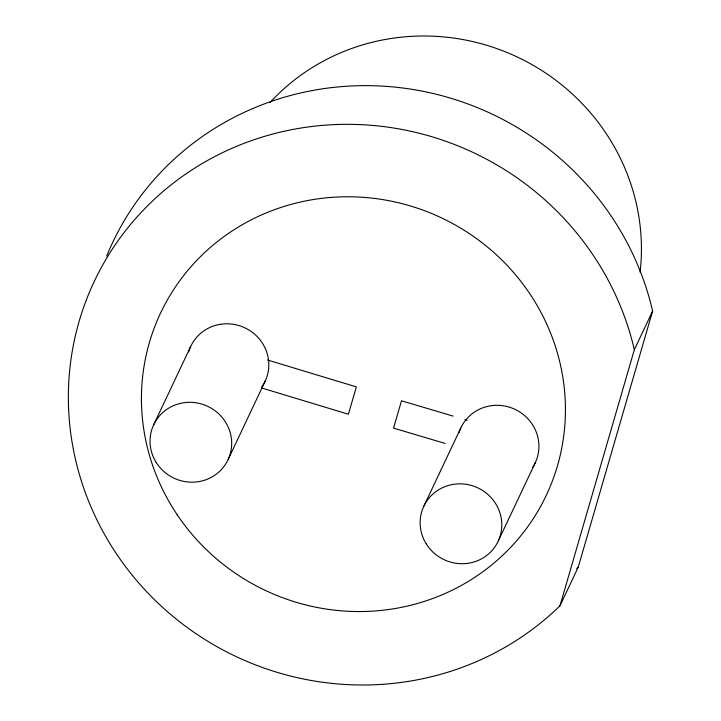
<?xml version="1.0" encoding="UTF-8"?>
<svg xmlns="http://www.w3.org/2000/svg" width="721" height="721" viewBox="0 0 721 721"><rect width="100%" height="100%" fill="white"/><g stroke="black" fill="none" stroke-linecap="round" stroke-linejoin="round"><path stroke-width="1.08" d="M634.336 349.721A288.346 278.522 25.3 0 0 239.354 145.2A288.346 278.522 25.3 0 0 119.416 558.153A288.346 278.522 25.3 0 0 559.965 605.82L634.336 349.721L652.622 311.039A288.346 278.522 25.3 0 0 394.991 87.115A288.346 278.522 25.3 0 0 106.681 256.036M559.965 605.82L578.251 567.13L652.622 311.039M153.528 425.093L190.65 346.558M228.178 459.43L265.301 380.895M423.642 506.62L460.764 428.085M498.292 540.957L535.415 462.422M453.103 416.098L401.489 400.795L393.549 428.13L445.163 443.442M464.937 419.613L467.082 420.244M267.365 359.959L356.345 386.88L348.396 414.233L261.57 387.961M578.251 567.13A288.346 278.522 25.3 0 1 576.656 568.671M270.096 102.463A213.308 206.044 25.3 0 1 515.173 56.031A213.308 206.044 25.3 0 1 640.095 272.159M459.061 432.483A41.088 39.682 25.3 0 1 515.091 409.393A41.088 39.682 25.3 0 1 532.675 467.379M188.677 351.866A41.088 39.682 25.3 0 1 245.419 328.082A41.088 39.682 25.3 0 1 261.498 387.411M177.213 514.794A213.308 206.044 25.3 0 0 543.616 500.753A213.308 206.044 25.3 0 0 339.483 196.932A213.308 206.044 25.3 0 0 177.213 514.794M426.336 544.031A41.088 39.682 25.3 0 0 497.012 543.49A41.088 39.682 25.3 0 0 459.547 483.845A41.088 39.682 25.3 0 0 426.336 544.031M156.223 462.503A41.088 39.682 25.3 0 0 226.899 461.954A41.088 39.682 25.3 0 0 189.443 402.318A41.088 39.682 25.3 0 0 156.223 462.503"/></g></svg>
